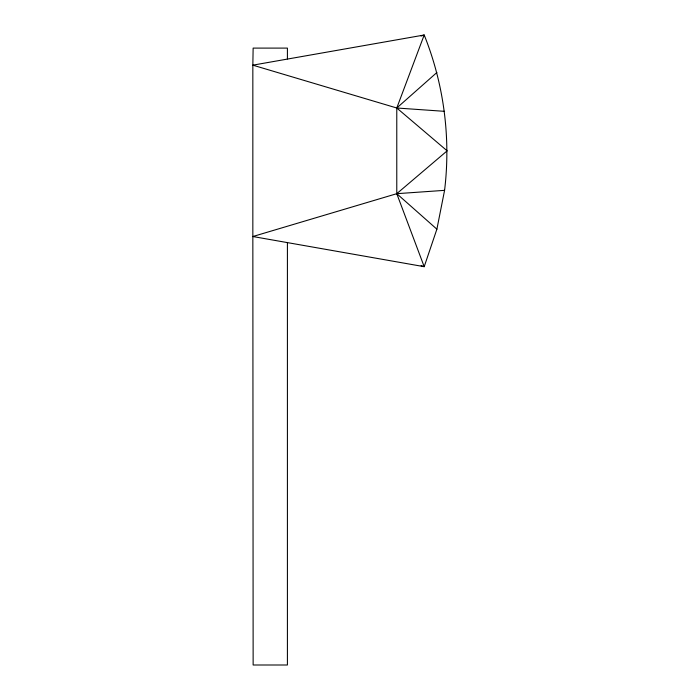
<?xml version="1.0" encoding="UTF-8"?>
<svg xmlns="http://www.w3.org/2000/svg" width="700" height="700" viewBox="0 0 700 700"><rect width="100%" height="100%" fill="white"/><g stroke="black" fill="none" stroke-linecap="round" stroke-linejoin="round"><path stroke-width="1.05" d="M444.579 190.347C450.94 137.812 443.896 84.114 424.2 35L252.84 65.161L252.84 236.521L424.2 266.683L436.887 229.18L444.579 190.347L396.777 193.681L252.84 236.521L253.138 665L287.411 665L287.411 242.76M436.887 72.502L396.777 108.001L396.777 193.681L424.2 266.683L421.12 265.641M421.12 36.041L424.2 35L396.777 108.001L447.16 150.841L396.777 193.681L436.887 229.18M444.579 111.335L396.777 108.001L252.84 65.161L253.138 48.099L287.411 48.099L287.411 58.949"/></g></svg>
